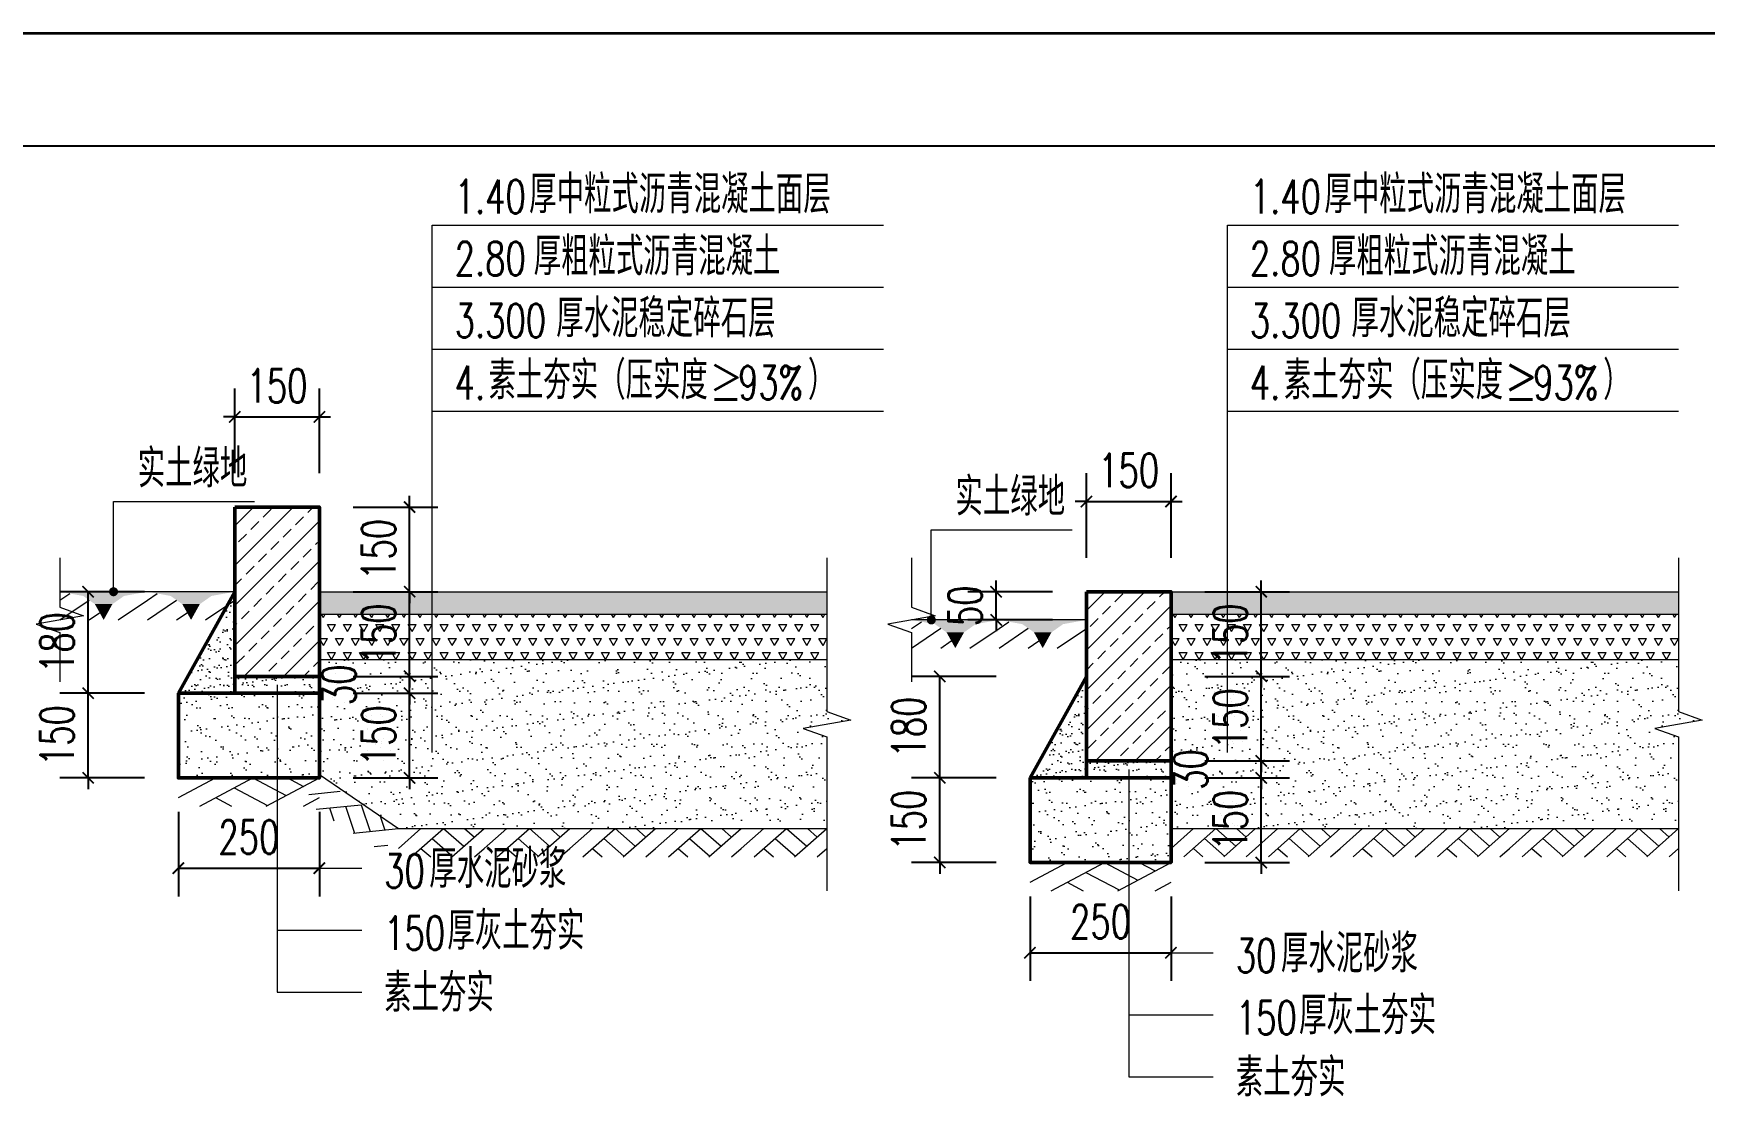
# Model space of a CAD drawing. Header units: millimetres. Extents: x 0 to 16820, y -11520 to 11880.
# Drawn here: x 6123 to 9086, y 9995 to 11880 of the extents above; entities that cross this region are included whole.
import ezdxf
from ezdxf.enums import TextEntityAlignment as Align

# ---------------------------------------------------------------- set-up
doc = ezdxf.new("R2010")
doc.units = ezdxf.units.MM
doc.header["$LTSCALE"] = 1000
for name, color, linetype, lineweight in [('A-ANNO-DIMS', 3, 'Continuous', 13), ('A-ANNO-IDEN-TEXT', 3, 'Continuous', 13), ('A-ANNO-SYMB', 4, 'Continuous', 13), ('A-COLU', 6, 'Continuous', 50), ('A-COLU-PATT', 8, 'Continuous', 13)]:
    doc.layers.add(name, color=color, linetype=linetype, lineweight=lineweight)
doc.layers.add('图框层', color=7, linetype='Continuous')
doc.styles.add('_TCH_DIM', font='SIMPLEX', dxfattribs={"bigfont": 'GBCBIG'})
doc.styles.add('_TCH_DIM_T3', font='SIMPLEX', dxfattribs={"width": 0.705882, "bigfont": 'GBCBIG'})
doc.styles.add('宋体', font='', dxfattribs={"width": 0.8})
doc.styles.get('宋体').set_extended_font_data('SimSun')
doc.dimstyles.new('_TCH_ARCH&&20', dxfattribs={"dimtxt": 59.5, "dimasz": 20, "dimexe": 50, "dimexo": 60, "dimgap": 25.25, "dimtad": 1, "dimdec": 0, "dimzin": 0, "dimdsep": 46, "dimtxsty": '_TCH_DIM_T3', "dimblk": 'ARCHTICK', "dimcen": 0.09, "dimclrt": 7, "dimazin": 2, "dimtfac": 1, "dimtdec": 0, "dimtix": 1, "dimtmove": 2, "dimatfit": 3, "dimfxl": 20, "dimtolj": 1, "dimtzin": 0, "dimarcsym": 0})

# ---------------------------------------------------------------- blocks, each defined once
blk = doc.blocks.new('_ArchTick')
at = {"color": 0, "linetype": 'ByBlock', "const_width": 0.15}
blk.add_lwpolyline([(-0.5, -0.5), (0.5, 0.5)], dxfattribs=at)
blk = doc.blocks.new('*D38')
at = {"layer": 'A-ANNO-DIMS', "color": 0, "lineweight": -2, "transparency": 16777216}
for p, q in [((7890, 10350.3), (7890, 10200.3)), ((8140, 10350.3), (8140, 10200.3)), ((7890, 10250.3), (8140, 10250.3))]:
    blk.add_line(p, q, dxfattribs=at)
at = {"layer": 'Defpoints', "color": 0, "transparency": 16777216}
for p in [(7890, 10410.3), (8140, 10410.3), (8140, 10250.3)]:
    blk.add_point(p, dxfattribs=at)
at = {"layer": 'A-ANNO-DIMS', "color": 0, "lineweight": -2, "transparency": 16777216, "xscale": 20, "yscale": 20, "zscale": 20, "rotation": 180}
blk.add_blockref('_ArchTick', (7890, 10250.3), dxfattribs=at)
at = {"layer": 'A-ANNO-DIMS', "color": 0, "lineweight": -2, "transparency": 16777216, "xscale": 20, "yscale": 20, "zscale": 20}
blk.add_blockref('_ArchTick', (8140, 10250.3), dxfattribs=at)
at = {"layer": 'A-ANNO-DIMS', "color": 7, "transparency": 16777216, "insert": (8015, 10305.3), "char_height": 59.5, "attachment_point": 5, "style": '_TCH_DIM_T3'}
blk.add_mtext('\\A1;250', dxfattribs=at)
blk = doc.blocks.new('*D39')
at = {"layer": 'A-ANNO-DIMS', "color": 0, "lineweight": -2, "transparency": 16777216}
for p, q in [((7730, 10560.3), (7730, 10580.3)), ((7830, 10560.3), (7680, 10560.3)), ((7730, 10410.3), (7730, 10560.3)), ((7830, 10410.3), (7680, 10410.3)), ((7730, 10410.3), (7730, 10390.3))]:
    blk.add_line(p, q, dxfattribs=at)
at = {"layer": 'Defpoints', "color": 0, "transparency": 16777216}
for p in [(7730, 10560.3), (7890, 10560.3), (7890, 10410.3)]:
    blk.add_point(p, dxfattribs=at)
at = {"layer": 'A-ANNO-DIMS', "color": 0, "lineweight": -2, "transparency": 16777216, "xscale": 20, "yscale": 20, "zscale": 20}
for p, rotation in [((7730, 10560.3), 270), ((7730, 10410.3), 90)]:
    blk.add_blockref('_ArchTick', p, dxfattribs=dict(at, rotation=rotation))
at = {"layer": 'A-ANNO-DIMS', "color": 7, "transparency": 16777216, "insert": (7675, 10485.3), "char_height": 59.5, "attachment_point": 5, "rotation": 90, "style": '_TCH_DIM_T3'}
blk.add_mtext('\\A1;150', dxfattribs=at)
blk = doc.blocks.new('*D40')
at = {"layer": 'A-ANNO-DIMS', "color": 0, "lineweight": -2, "transparency": 16777216}
for p, q in [((7830, 10740.3), (7680, 10740.3)), ((7730, 10560.3), (7730, 10740.3)), ((7830, 10560.3), (7680, 10560.3))]:
    blk.add_line(p, q, dxfattribs=at)
at = {"layer": 'Defpoints', "color": 0, "transparency": 16777216}
for p in [(7730, 10740.3), (7890, 10740.3), (7890, 10560.3)]:
    blk.add_point(p, dxfattribs=at)
at = {"layer": 'A-ANNO-DIMS', "color": 0, "lineweight": -2, "transparency": 16777216, "xscale": 20, "yscale": 20, "zscale": 20}
for p, rotation in [((7730, 10740.3), 90), ((7730, 10560.3), 270)]:
    blk.add_blockref('_ArchTick', p, dxfattribs=dict(at, rotation=rotation))
at = {"layer": 'A-ANNO-DIMS', "color": 7, "transparency": 16777216, "insert": (7675, 10650.3), "char_height": 59.5, "attachment_point": 5, "rotation": 90, "style": '_TCH_DIM_T3'}
blk.add_mtext('\\A1;180', dxfattribs=at)
blk = doc.blocks.new('*D41')
at = {"layer": 'A-ANNO-DIMS', "color": 0, "lineweight": -2, "transparency": 16777216}
for p, q in [((8300, 10890.3), (8300, 10910.3)), ((8200, 10890.3), (8350, 10890.3)), ((8300, 10740.3), (8300, 10890.3)), ((8200, 10740.3), (8350, 10740.3)), ((8300, 10740.3), (8300, 10720.3))]:
    blk.add_line(p, q, dxfattribs=at)
at = {"layer": 'Defpoints', "color": 0, "transparency": 16777216}
for p in [(8140, 10890.3), (8300, 10890.3), (8140, 10740.3)]:
    blk.add_point(p, dxfattribs=at)
at = {"layer": 'A-ANNO-DIMS', "color": 0, "lineweight": -2, "transparency": 16777216, "xscale": 20, "yscale": 20, "zscale": 20}
for p, rotation in [((8300, 10890.3), 270), ((8300, 10740.3), 90)]:
    blk.add_blockref('_ArchTick', p, dxfattribs=dict(at, rotation=rotation))
at = {"layer": 'A-ANNO-DIMS', "color": 7, "transparency": 16777216, "insert": (8245, 10815.3), "char_height": 59.5, "attachment_point": 5, "rotation": 90, "style": '_TCH_DIM_T3'}
blk.add_mtext('\\A1;150', dxfattribs=at)
blk = doc.blocks.new('*D42')
at = {"layer": 'A-ANNO-DIMS', "color": 0, "lineweight": -2, "transparency": 16777216}
for p, q in [((8300, 10740.3), (8300, 10760.3)), ((8200, 10740.3), (8350, 10740.3)), ((8300, 10590.3), (8300, 10740.3)), ((8200, 10590.3), (8350, 10590.3)), ((8300, 10590.3), (8300, 10570.3))]:
    blk.add_line(p, q, dxfattribs=at)
at = {"layer": 'Defpoints', "color": 0, "transparency": 16777216}
for p in [(8140, 10740.3), (8300, 10740.3), (8140, 10590.3)]:
    blk.add_point(p, dxfattribs=at)
at = {"layer": 'A-ANNO-DIMS', "color": 0, "lineweight": -2, "transparency": 16777216, "xscale": 20, "yscale": 20, "zscale": 20}
for p, rotation in [((8300, 10740.3), 270), ((8300, 10590.3), 90)]:
    blk.add_blockref('_ArchTick', p, dxfattribs=dict(at, rotation=rotation))
at = {"layer": 'A-ANNO-DIMS', "color": 7, "transparency": 16777216, "insert": (8245, 10665.3), "char_height": 59.5, "attachment_point": 5, "rotation": 90, "style": '_TCH_DIM_T3'}
blk.add_mtext('\\A1;150', dxfattribs=at)
blk = doc.blocks.new('*D43')
at = {"layer": 'A-ANNO-DIMS', "color": 0, "lineweight": -2, "transparency": 16777216}
for p, q in [((8300, 10590.3), (8300, 10610.3)), ((8200, 10590.3), (8350, 10590.3)), ((8300, 10560.3), (8300, 10590.3)), ((8200, 10560.3), (8350, 10560.3)), ((8300, 10560.3), (8300, 10540.3))]:
    blk.add_line(p, q, dxfattribs=at)
at = {"layer": 'Defpoints', "color": 0, "transparency": 16777216}
for p in [(8140, 10590.3), (8300, 10590.3), (8140, 10560.3)]:
    blk.add_point(p, dxfattribs=at)
at = {"layer": 'A-ANNO-DIMS', "color": 0, "lineweight": -2, "transparency": 16777216, "xscale": 20, "yscale": 20, "zscale": 20}
for p, rotation in [((8300, 10590.3), 270), ((8300, 10560.3), 90)]:
    blk.add_blockref('_ArchTick', p, dxfattribs=dict(at, rotation=rotation))
at = {"layer": 'A-ANNO-DIMS', "color": 7, "transparency": 16777216, "insert": (8175, 10575.3), "char_height": 59.5, "attachment_point": 5, "rotation": 90, "style": '_TCH_DIM_T3'}
blk.add_mtext('\\A1;30', dxfattribs=at)
blk = doc.blocks.new('*D44')
at = {"layer": 'A-ANNO-DIMS', "color": 0, "lineweight": -2, "transparency": 16777216}
for p, q in [((8300, 10560.3), (8300, 10580.3)), ((8200, 10560.3), (8350, 10560.3)), ((8300, 10410.3), (8300, 10560.3)), ((8200, 10410.3), (8350, 10410.3)), ((8300, 10410.3), (8300, 10390.3))]:
    blk.add_line(p, q, dxfattribs=at)
at = {"layer": 'Defpoints', "color": 0, "transparency": 16777216}
for p in [(8140, 10560.3), (8300, 10560.3), (8140, 10410.3)]:
    blk.add_point(p, dxfattribs=at)
at = {"layer": 'A-ANNO-DIMS', "color": 0, "lineweight": -2, "transparency": 16777216, "xscale": 20, "yscale": 20, "zscale": 20}
for p, rotation in [((8300, 10560.3), 270), ((8300, 10410.3), 90)]:
    blk.add_blockref('_ArchTick', p, dxfattribs=dict(at, rotation=rotation))
at = {"layer": 'A-ANNO-DIMS', "color": 7, "transparency": 16777216, "insert": (8245, 10485.3), "char_height": 59.5, "attachment_point": 5, "rotation": 90, "style": '_TCH_DIM_T3'}
blk.add_mtext('\\A1;150', dxfattribs=at)
blk = doc.blocks.new('*D45')
at = {"layer": 'A-ANNO-DIMS', "color": 0, "lineweight": -2, "transparency": 16777216}
for p, q in [((6380, 10500.3), (6380, 10350.3)), ((6630, 10500.3), (6630, 10350.3)), ((6380, 10400.3), (6630, 10400.3))]:
    blk.add_line(p, q, dxfattribs=at)
at = {"layer": 'Defpoints', "color": 0, "transparency": 16777216}
for p in [(6380, 10560.3), (6630, 10560.3), (6630, 10400.3)]:
    blk.add_point(p, dxfattribs=at)
at = {"layer": 'A-ANNO-DIMS', "color": 0, "lineweight": -2, "transparency": 16777216, "xscale": 20, "yscale": 20, "zscale": 20, "rotation": 180}
blk.add_blockref('_ArchTick', (6380, 10400.3), dxfattribs=at)
at = {"layer": 'A-ANNO-DIMS', "color": 0, "lineweight": -2, "transparency": 16777216, "xscale": 20, "yscale": 20, "zscale": 20}
blk.add_blockref('_ArchTick', (6630, 10400.3), dxfattribs=at)
at = {"layer": 'A-ANNO-DIMS', "color": 7, "transparency": 16777216, "insert": (6505, 10455.3), "char_height": 59.5, "attachment_point": 5, "style": '_TCH_DIM_T3'}
blk.add_mtext('\\A1;250', dxfattribs=at)
blk = doc.blocks.new('*D46')
at = {"layer": 'A-ANNO-DIMS', "color": 0, "lineweight": -2, "transparency": 16777216}
for p, q in [((6220, 10710.3), (6220, 10730.3)), ((6320, 10710.3), (6170, 10710.3)), ((6220, 10560.3), (6220, 10710.3)), ((6320, 10560.3), (6170, 10560.3)), ((6220, 10560.3), (6220, 10540.3))]:
    blk.add_line(p, q, dxfattribs=at)
at = {"layer": 'Defpoints', "color": 0, "transparency": 16777216}
for p in [(6220, 10710.3), (6380, 10710.3), (6380, 10560.3)]:
    blk.add_point(p, dxfattribs=at)
at = {"layer": 'A-ANNO-DIMS', "color": 0, "lineweight": -2, "transparency": 16777216, "xscale": 20, "yscale": 20, "zscale": 20}
for p, rotation in [((6220, 10710.3), 270), ((6220, 10560.3), 90)]:
    blk.add_blockref('_ArchTick', p, dxfattribs=dict(at, rotation=rotation))
at = {"layer": 'A-ANNO-DIMS', "color": 7, "transparency": 16777216, "insert": (6165, 10635.3), "char_height": 59.5, "attachment_point": 5, "rotation": 90, "style": '_TCH_DIM_T3'}
blk.add_mtext('\\A1;150', dxfattribs=at)
blk = doc.blocks.new('*D47')
at = {"layer": 'A-ANNO-DIMS', "color": 0, "lineweight": -2, "transparency": 16777216}
for p, q in [((6320, 10890.3), (6170, 10890.3)), ((6220, 10710.3), (6220, 10890.3)), ((6320, 10710.3), (6170, 10710.3))]:
    blk.add_line(p, q, dxfattribs=at)
at = {"layer": 'Defpoints', "color": 0, "transparency": 16777216}
for p in [(6220, 10890.3), (6380, 10890.3), (6380, 10710.3)]:
    blk.add_point(p, dxfattribs=at)
at = {"layer": 'A-ANNO-DIMS', "color": 0, "lineweight": -2, "transparency": 16777216, "xscale": 20, "yscale": 20, "zscale": 20}
for p, rotation in [((6220, 10890.3), 90), ((6220, 10710.3), 270)]:
    blk.add_blockref('_ArchTick', p, dxfattribs=dict(at, rotation=rotation))
at = {"layer": 'A-ANNO-DIMS', "color": 7, "transparency": 16777216, "insert": (6165, 10800.3), "char_height": 59.5, "attachment_point": 5, "rotation": 90, "style": '_TCH_DIM_T3'}
blk.add_mtext('\\A1;180', dxfattribs=at)
blk = doc.blocks.new('*D48')
at = {"layer": 'A-ANNO-DIMS', "color": 0, "lineweight": -2, "transparency": 16777216}
for p, q in [((6790, 11040.3), (6790, 11060.3)), ((6690, 11040.3), (6840, 11040.3)), ((6790, 10890.3), (6790, 11040.3)), ((6690, 10890.3), (6840, 10890.3)), ((6790, 10890.3), (6790, 10870.3))]:
    blk.add_line(p, q, dxfattribs=at)
at = {"layer": 'Defpoints', "color": 0, "transparency": 16777216}
for p in [(6630, 11040.3), (6790, 11040.3), (6630, 10890.3)]:
    blk.add_point(p, dxfattribs=at)
at = {"layer": 'A-ANNO-DIMS', "color": 0, "lineweight": -2, "transparency": 16777216, "xscale": 20, "yscale": 20, "zscale": 20}
for p, rotation in [((6790, 11040.3), 270), ((6790, 10890.3), 90)]:
    blk.add_blockref('_ArchTick', p, dxfattribs=dict(at, rotation=rotation))
at = {"layer": 'A-ANNO-DIMS', "color": 7, "transparency": 16777216, "insert": (6735, 10965.3), "char_height": 59.5, "attachment_point": 5, "rotation": 90, "style": '_TCH_DIM_T3'}
blk.add_mtext('\\A1;150', dxfattribs=at)
blk = doc.blocks.new('*D49')
at = {"layer": 'A-ANNO-DIMS', "color": 0, "lineweight": -2, "transparency": 16777216}
for p, q in [((6790, 10890.3), (6790, 10910.3)), ((6690, 10890.3), (6840, 10890.3)), ((6790, 10740.3), (6790, 10890.3)), ((6690, 10740.3), (6840, 10740.3)), ((6790, 10740.3), (6790, 10720.3))]:
    blk.add_line(p, q, dxfattribs=at)
at = {"layer": 'Defpoints', "color": 0, "transparency": 16777216}
for p in [(6630, 10890.3), (6790, 10890.3), (6630, 10740.3)]:
    blk.add_point(p, dxfattribs=at)
at = {"layer": 'A-ANNO-DIMS', "color": 0, "lineweight": -2, "transparency": 16777216, "xscale": 20, "yscale": 20, "zscale": 20}
for p, rotation in [((6790, 10890.3), 270), ((6790, 10740.3), 90)]:
    blk.add_blockref('_ArchTick', p, dxfattribs=dict(at, rotation=rotation))
at = {"layer": 'A-ANNO-DIMS', "color": 7, "transparency": 16777216, "insert": (6735, 10815.3), "char_height": 59.5, "attachment_point": 5, "rotation": 90, "style": '_TCH_DIM_T3'}
blk.add_mtext('\\A1;150', dxfattribs=at)
blk = doc.blocks.new('*D50')
at = {"layer": 'A-ANNO-DIMS', "color": 0, "lineweight": -2, "transparency": 16777216}
for p, q in [((6790, 10740.3), (6790, 10760.3)), ((6690, 10740.3), (6840, 10740.3)), ((6790, 10710.3), (6790, 10740.3)), ((6690, 10710.3), (6840, 10710.3)), ((6790, 10710.3), (6790, 10690.3))]:
    blk.add_line(p, q, dxfattribs=at)
at = {"layer": 'Defpoints', "color": 0, "transparency": 16777216}
for p in [(6630, 10740.3), (6790, 10740.3), (6630, 10710.3)]:
    blk.add_point(p, dxfattribs=at)
at = {"layer": 'A-ANNO-DIMS', "color": 0, "lineweight": -2, "transparency": 16777216, "xscale": 20, "yscale": 20, "zscale": 20}
for p, rotation in [((6790, 10740.3), 270), ((6790, 10710.3), 90)]:
    blk.add_blockref('_ArchTick', p, dxfattribs=dict(at, rotation=rotation))
at = {"layer": 'A-ANNO-DIMS', "color": 7, "transparency": 16777216, "insert": (6665, 10725.3), "char_height": 59.5, "attachment_point": 5, "rotation": 90, "style": '_TCH_DIM_T3'}
blk.add_mtext('\\A1;30', dxfattribs=at)
blk = doc.blocks.new('*D51')
at = {"layer": 'A-ANNO-DIMS', "color": 0, "lineweight": -2, "transparency": 16777216}
for p, q in [((6790, 10710.3), (6790, 10730.3)), ((6690, 10710.3), (6840, 10710.3)), ((6790, 10560.3), (6790, 10710.3)), ((6690, 10560.3), (6840, 10560.3)), ((6790, 10560.3), (6790, 10540.3))]:
    blk.add_line(p, q, dxfattribs=at)
at = {"layer": 'Defpoints', "color": 0, "transparency": 16777216}
for p in [(6630, 10710.3), (6790, 10710.3), (6630, 10560.3)]:
    blk.add_point(p, dxfattribs=at)
at = {"layer": 'A-ANNO-DIMS', "color": 0, "lineweight": -2, "transparency": 16777216, "xscale": 20, "yscale": 20, "zscale": 20}
for p, rotation in [((6790, 10710.3), 270), ((6790, 10560.3), 90)]:
    blk.add_blockref('_ArchTick', p, dxfattribs=dict(at, rotation=rotation))
at = {"layer": 'A-ANNO-DIMS', "color": 7, "transparency": 16777216, "insert": (6735, 10635.3), "char_height": 59.5, "attachment_point": 5, "rotation": 90, "style": '_TCH_DIM_T3'}
blk.add_mtext('\\A1;150', dxfattribs=at)
blk = doc.blocks.new('*D65')
at = {"layer": 'A-ANNO-DIMS', "color": 0, "lineweight": -2, "transparency": 16777216}
for p, q in [((7990, 10950.3), (7990, 11100.3)), ((8140, 10950.3), (8140, 11100.3)), ((7990, 11050.3), (7970, 11050.3)), ((7990, 11050.3), (8140, 11050.3)), ((8140, 11050.3), (8160, 11050.3))]:
    blk.add_line(p, q, dxfattribs=at)
at = {"layer": 'Defpoints', "color": 0, "transparency": 16777216}
for p in [(8140, 11050.3), (7990, 10890.3), (8140, 10890.3)]:
    blk.add_point(p, dxfattribs=at)
at = {"layer": 'A-ANNO-DIMS', "color": 0, "lineweight": -2, "transparency": 16777216, "xscale": 20, "yscale": 20, "zscale": 20}
blk.add_blockref('_ArchTick', (7990, 11050.3), dxfattribs=at)
at = {"layer": 'A-ANNO-DIMS', "color": 0, "lineweight": -2, "transparency": 16777216, "xscale": 20, "yscale": 20, "zscale": 20, "rotation": 180}
blk.add_blockref('_ArchTick', (8140, 11050.3), dxfattribs=at)
at = {"layer": 'A-ANNO-DIMS', "color": 7, "transparency": 16777216, "insert": (8065, 11105.3), "char_height": 59.5, "attachment_point": 5, "style": '_TCH_DIM_T3'}
blk.add_mtext('\\A1;150', dxfattribs=at)
blk = doc.blocks.new('*D66')
at = {"layer": 'A-ANNO-DIMS', "color": 0, "lineweight": -2, "transparency": 16777216}
for p, q in [((6480, 11100.3), (6480, 11250.3)), ((6630, 11100.3), (6630, 11250.3)), ((6480, 11200.3), (6460, 11200.3)), ((6480, 11200.3), (6630, 11200.3)), ((6630, 11200.3), (6650, 11200.3))]:
    blk.add_line(p, q, dxfattribs=at)
at = {"layer": 'Defpoints', "color": 0, "transparency": 16777216}
for p in [(6630, 11200.3), (6480, 11040.3), (6630, 11040.3)]:
    blk.add_point(p, dxfattribs=at)
at = {"layer": 'A-ANNO-DIMS', "color": 0, "lineweight": -2, "transparency": 16777216, "xscale": 20, "yscale": 20, "zscale": 20}
blk.add_blockref('_ArchTick', (6480, 11200.3), dxfattribs=at)
at = {"layer": 'A-ANNO-DIMS', "color": 0, "lineweight": -2, "transparency": 16777216, "xscale": 20, "yscale": 20, "zscale": 20, "rotation": 180}
blk.add_blockref('_ArchTick', (6630, 11200.3), dxfattribs=at)
at = {"layer": 'A-ANNO-DIMS', "color": 7, "transparency": 16777216, "insert": (6555, 11255.3), "char_height": 59.5, "attachment_point": 5, "style": '_TCH_DIM_T3'}
blk.add_mtext('\\A1;150', dxfattribs=at)
blk = doc.blocks.new('JYHT-FRAME_NORMAL-7c40bc6b8ebf42d483e23fe8ae0242e0')
at = {"layer": '图框层', "color": 4, "lineweight": 35}
blk.add_line((841, 594), (0, 594), dxfattribs=at)
at = {"layer": '图框层', "color": 0, "linetype": 'Continuous'}
blk.add_line((831, 584), (25, 584), dxfattribs=at)
at = {"style": '宋体'}
blk.add_attdef('公章', text='', height=2.5, dxfattribs=at).set_placement((795.74, 211.72), align=Align.MIDDLE_CENTER)
at = {"layer": '图框层', "style": '宋体', "width": 0.8}
for tag, height, p in [('合作设计单位', 3, (796, 528)), ('节能章', 2.5, (795.74, 103.14))]:
    blk.add_attdef(tag, text='', height=height, dxfattribs=at).set_placement(p, align=Align.MIDDLE_CENTER)
at = {"layer": '图框层', "style": '宋体'}
for tag, p in [('接口确认章', (794.47, 491.41)), ('竣工图章', (794.47, 491.41)), ('造价咨询章', (795.43, 445.09)), ('出图章', (795.43, 445.09)), ('提交图纸章', (788.66, 395.82)), ('报审章', (788.66, 394.32)), ('规划报审章', (788.66, 338.77)), ('制图人', (793.5, 230.46)), ('设计人', (793.5, 223.48)), ('专业负责人', (793.5, 216.44)), ('设计主持人', (793.5, 209.46)), ('项目经理', (793.5, 202.45)), ('校对', (793.5, 195.46)), ('审核', (793.5, 188.46)), ('审定', (793.5, 181.44)), ('工程名称', (804.5, 72.96)), ('子项名称', (804.5, 58.96)), ('设计号', (787, 48.48)), ('专业', (822, 48.44)), ('图名', (804.5, 37.94)), ('图号', (804.5, 23.99)), ('阶段', (787, 13.46)), ('日期', (822, 13.45))]:
    blk.add_attdef(tag, text='', height=2.5, dxfattribs=at).set_placement(p, align=Align.MIDDLE_CENTER)
for tag, p in [('版号1', (769.51, 97.5)), ('版号1日期', (787.01, 97.5)), ('版号1内容', (804.46, 97.5)), ('版号1修改人', (822.01, 97.5)), ('版号2', (769.51, 90.5)), ('版号2日期', (787.01, 90.5)), ('版号2内容', (804.46, 90.5)), ('版号2修改人', (822.01, 90.5)), ('版号3', (769.51, 83.5)), ('版号3日期', (787.01, 83.5)), ('版号3内容', (804.46, 83.5)), ('版号3修改人', (822.01, 83.5))]:
    blk.add_attdef(tag, text='', height=2.5, dxfattribs=at).set_placement(p, align=Align.MIDDLE)
blk = doc.blocks.new('*D528')
at = {"layer": 'A-ANNO-DIMS', "color": 0, "lineweight": -2, "transparency": 16777216}
for p, q in [((7830, 10890.3), (7830, 10910.3)), ((7930, 10890.3), (7780, 10890.3)), ((7830, 10840.3), (7830, 10890.3)), ((7930, 10840.3), (7780, 10840.3)), ((7830, 10840.3), (7830, 10820.3))]:
    blk.add_line(p, q, dxfattribs=at)
at = {"layer": 'Defpoints', "color": 0, "transparency": 16777216}
for p in [(7830, 10890.3), (7990, 10890.3), (7990, 10840.3)]:
    blk.add_point(p, dxfattribs=at)
at = {"layer": 'A-ANNO-DIMS', "color": 0, "lineweight": -2, "transparency": 16777216, "xscale": 20, "yscale": 20, "zscale": 20}
for p, rotation in [((7830, 10890.3), 270), ((7830, 10840.3), 90)]:
    blk.add_blockref('_ArchTick', p, dxfattribs=dict(at, rotation=rotation))
at = {"layer": 'A-ANNO-DIMS', "color": 7, "transparency": 16777216, "insert": (7775, 10865.3), "char_height": 59.5, "attachment_point": 5, "rotation": 90, "style": '_TCH_DIM_T3'}
blk.add_mtext('\\A1;50', dxfattribs=at)
blk = doc.blocks.new('$LinePat$素土夯实')
at = {"color": 0}
for p, q in [((0, -210), (210, 0)), ((120, -300), (420, 0)), ((420, 0), (607.5, -187.5)), ((495, -300), (795, 0)), ((615, 0), (705, -90)), ((315, -105), (502.5, -292.5)), ((210, -210), (300, -300)), ((705, -300), (795, -210))]:
    blk.add_line(p, q, dxfattribs=at)
blk = doc.blocks.new('$LinePat$自然土壤')
at = {"color": 0}
for p, q in [((0, -90), (71, -19)), ((0, -300), (211, -89)), ((420, -300), (630, -90)), ((210, -300), (286, -224))]:
    blk.add_line(p, q, dxfattribs=at)
for points in [[(0, 0), (630, 0), (168, -45), (462, -45)], [(168, -45), (462, -45), (252, -132), (378, -132)], [(252, -132), (378, -132), (315, -300)]]:
    blk.add_solid(points, dxfattribs=at)

msp = doc.modelspace()

# ---------------------------------------------------------------- hatches: boundary and pattern name
at = {"layer": 'A-COLU-PATT'}
h = msp.add_hatch(dxfattribs=at)
h.set_pattern_fill('天然石材', color=256, scale=10)
h.set_pattern_definition([(45, (-85646.644, -3691.19), (-35.355353, 35.355353), []), (45, (-85629.257, -3709.144), (-35.355353, 35.355353), [19.73685, -11.2782])])
h.paths.add_polyline_path([(6480.03683, 11040.29745), (6630.03683, 11040.29745), (6630.03683, 10740.29745), (6480.03683, 10740.29745)])
h = msp.add_hatch(dxfattribs=at)
h.set_pattern_fill('碎沙', color=256, scale=10)
h.set_pattern_definition([(37.5, (-85696.644, -3809.144), (-0.8000156, 24.470662), [0, -19.304, 0, -21.59, 0, -20.6375]), (7.5, (-85696.644, -3809.144), (22.476164, 35.841255), [0, -10.414, 0, -17.399, 0, -6.6675]), (327.5, (-85712.265, -3809.144), (39.5496185, 0.071859), [0, -6.35, 0, -22.86, 0, -29.845]), (317.5, (-85712.265, -3809.144), (38.177823, 11.146466), [0, -3.175, 0, -14.986, 0, -17.145])])
h.paths.add_polyline_path([(6480.03683, 10740.29745), (6480.03683, 10710.29745), (6630.03683, 10710.29745), (6630.03683, 10740.29745)])
h.paths.add_polyline_path([(6380.03683, 10710.29745), (6480.03683, 10710.29745), (6480.03683, 10890.29745)])
h = msp.add_hatch(dxfattribs=at)
h.set_pattern_fill('TRIANG', color=256, scale=5)
h.set_pattern_definition([(60, (7080.037, 10850.297), (-7.14375, 12.37334), [7.14375, -7.14375]), (120, (7080.037, 10850.297), (-14.2875, 1e-06), [7.14375, -7.14375]), (0, (7076.465, 10856.484), (7.14375, 12.37334), [7.14375, -7.14375])])
h.paths.add_polyline_path([(7530.03683, 10850.29745), (7530.03683, 10890.29745), (6630.03683, 10890.29745), (6630.03683, 10850.29745)])
h = msp.add_hatch(dxfattribs=at)
h.set_pattern_fill('天然石材', color=256, scale=10)
h.set_pattern_definition([(45, (-84136.644, -3841.19), (-35.355353, 35.355353), []), (45, (-84119.257, -3859.144), (-35.355353, 35.355353), [19.73685, -11.2782])])
h.paths.add_polyline_path([(7990.03683, 10890.29745), (8140.03683, 10890.29745), (8140.03683, 10590.29745), (7990.03683, 10590.29745)])
h = msp.add_hatch(dxfattribs=at)
h.set_pattern_fill('TRIANG', color=256, scale=5)
h.set_pattern_definition([(60, (8590.037, 10850.297), (-7.14375, 12.37334), [7.14375, -7.14375]), (120, (8590.037, 10850.297), (-14.2875, 1e-06), [7.14375, -7.14375]), (0, (8586.465, 10856.484), (7.14375, 12.37334), [7.14375, -7.14375])])
h.paths.add_polyline_path([(9040.03683, 10850.29745), (9040.03683, 10890.29745), (8140.03683, 10890.29745), (8140.03683, 10850.29745)])
h = msp.add_hatch(dxfattribs=at)
h.set_pattern_fill('TRIANG', color=256, scale=10)
h.set_pattern_definition([(60, (7080.037, 10770.297), (-14.2875, 24.7467), [14.2875, -14.2875]), (120, (7080.037, 10770.297), (-28.575, 3e-06), [14.2875, -14.2875]), (0, (7072.893, 10782.67), (14.2875, 24.7467), [14.2875, -14.2875])])
h.paths.add_polyline_path([(7530.03683, 10770.29745), (7530.03683, 10850.29745), (6630.03683, 10850.29745), (6630.03683, 10770.29745)])
h = msp.add_hatch(dxfattribs=at)
h.set_pattern_fill('TRIANG', color=256, scale=10)
h.set_pattern_definition([(60, (8590.037, 10770.297), (-14.2875, 24.7467), [14.2875, -14.2875]), (120, (8590.037, 10770.297), (-28.575, 3e-06), [14.2875, -14.2875]), (0, (8582.893, 10782.67), (14.2875, 24.7467), [14.2875, -14.2875])])
h.paths.add_polyline_path([(9040.03683, 10770.29745), (9040.03683, 10850.29745), (8140.03683, 10850.29745), (8140.03683, 10770.29745)])
h = msp.add_hatch(dxfattribs=at)
h.set_pattern_fill('砂灰土', color=256, scale=10)
h.set_pattern_definition([(37.5, (7080.037, 10770.297), (-1.2599, 38.5365), [0, -30.4, 0, -34, 0, -32.5]), (7.5, (7080.037, 10770.3), (35.3955, 56.443), [0, -16.4, 0, -27.4, 0, -10.5]), (327.5, (7055.437, 10770.297), (62.2828, 0.1132), [0, -10, 0, -36, 0, -47]), (317.5, (7055.437, 10770.3), (60.1225, 17.5535), [0, -5, 0, -23.6, 0, -27])])
h.paths.add_polyline_path([(7530.03683, 10470.29745), (7530.03683, 10632.79745), (7488.03683, 10647.69923), (7572.03683, 10662.5107), (7530.03683, 10677.79745), (7530.03683, 10770.29745), (6630.03683, 10770.29745), (6630.03683, 10566.39567), (6770.03683, 10470.29745)])
h = msp.add_hatch(dxfattribs=at)
h.set_pattern_fill('砂灰土', color=256, scale=10)
h.set_pattern_definition([(37.5, (8590.037, 10770.297), (-1.2599, 38.5365), [0, -30.4, 0, -34, 0, -32.5]), (7.5, (8590.037, 10770.3), (35.3955, 56.443), [0, -16.4, 0, -27.4, 0, -10.5]), (327.5, (8565.437, 10770.297), (62.2828, 0.1132), [0, -10, 0, -36, 0, -47]), (317.5, (8565.437, 10770.3), (60.1225, 17.5535), [0, -5, 0, -23.6, 0, -27])])
h.paths.add_polyline_path([(9040.03683, 10470.29745), (9040.03683, 10632.79745), (8998.03683, 10647.69923), (9082.03683, 10662.5107), (9040.03683, 10677.79745), (9040.03683, 10770.29745), (8140.03683, 10770.29745), (8140.03683, 10470.29745)])
h = msp.add_hatch(dxfattribs=at)
h.set_pattern_fill('碎沙', color=256, scale=10)
h.set_pattern_definition([(37.5, (-84186.644, -3959.144), (-0.8000156, 24.470662), [0, -19.304, 0, -21.59, 0, -20.6375]), (7.5, (-84186.644, -3959.144), (22.476164, 35.841255), [0, -10.414, 0, -17.399, 0, -6.6675]), (327.5, (-84202.265, -3959.144), (39.5496185, 0.071859), [0, -6.35, 0, -22.86, 0, -29.845]), (317.5, (-84202.265, -3959.144), (38.177823, 11.146466), [0, -3.175, 0, -14.986, 0, -17.145])])
h.paths.add_polyline_path([(7990.03683, 10590.29745), (7990.03683, 10560.29745), (8140.03683, 10560.29745), (8140.03683, 10590.29745)])
h.paths.add_polyline_path([(7890.03683, 10560.29745), (7990.03683, 10560.29745), (7990.03683, 10740.29745)])
h = msp.add_hatch(dxfattribs=at)
h.set_pattern_fill('砂灰土', color=256, scale=10)
h.set_pattern_definition([(37.5, (-85676.644, -3809.144), (-1.259867, 38.536475), [0, -30.4, 0, -34, 0, -32.5]), (7.5, (-85676.644, -3809.144), (35.395534, 56.44292), [0, -16.4, 0, -27.4, 0, -10.5]), (327.5, (-85701.244, -3809.144), (62.282837, 0.113181), [0, -10, 0, -36, 0, -47]), (317.5, (-85701.244, -3809.144), (60.122532, 17.55351), [0, -5, 0, -23.6, 0, -27])])
h.paths.add_polyline_path([(6380.03683, 10710.29745), (6630.03683, 10710.29745), (6630.03683, 10560.29745), (6380.03683, 10560.29745)])
h = msp.add_hatch(dxfattribs=at)
h.set_pattern_fill('砂灰土', color=256, scale=10)
h.set_pattern_definition([(37.5, (-84226.644, -3959.144), (-1.259867, 38.536475), [0, -30.4, 0, -34, 0, -32.5]), (7.5, (-84226.644, -3959.144), (35.395534, 56.44292), [0, -16.4, 0, -27.4, 0, -10.5]), (327.5, (-84251.244, -3959.144), (62.282837, 0.113181), [0, -10, 0, -36, 0, -47]), (317.5, (-84251.244, -3959.144), (60.122532, 17.55351), [0, -5, 0, -23.6, 0, -27])])
h.paths.add_polyline_path([(7890.03683, 10560.29745), (8140.03683, 10560.29745), (8140.03683, 10410.29745), (7890.03683, 10410.29745)])

# ---------------------------------------------------------------- linework, layer by layer
at = {"layer": 'A-ANNO-IDEN-TEXT'}
for p, q in [((6265.03683, 10890.29745), (6265.03683, 11050.29745)), ((6265.03683, 11050.29745), (6515.03683, 11050.29745)), ((7715.03683, 10840.29745), (7715.03683, 11000.29745)), ((7715.03683, 11000.29745), (7965.03683, 11000.29745))]:
    msp.add_line(p, q, dxfattribs=at)
at = {"layer": 'A-ANNO-IDEN-TEXT', "const_width": 8}
for points in [[(6265.03683, 10886.29745, 1), (6265.03683, 10894.29745, 1)], [(7715.03683, 10836.29745, 1), (7715.03683, 10844.29745, 1)]]:
    msp.add_lwpolyline(points, format="xyb", close=True, dxfattribs=at)
at = {"layer": 'A-ANNO-SYMB'}
for p, q in [((6830.03683, 11210.29745), (6830.03683, 11539.99745)), ((6830.03683, 11539.99745), (7630.03683, 11539.99745)), ((8240.03683, 11210.29745), (8240.03683, 11539.99745)), ((8240.03683, 11539.99745), (9040.03683, 11539.99745)), ((6830.03683, 11430.09745), (7630.03683, 11430.09745)), ((8240.03683, 11430.09745), (9040.03683, 11430.09745)), ((6830.03683, 11320.19745), (7630.03683, 11320.19745)), ((8240.03683, 11320.19745), (9040.03683, 11320.19745)), ((6830.03683, 10605.29745), (6830.03683, 11210.29745)), ((6830.03683, 11210.29745), (7630.03683, 11210.29745)), ((8240.03683, 10605.29745), (8240.03683, 11210.29745)), ((8240.03683, 11210.29745), (9040.03683, 11210.29745)), ((6555.03683, 10725.29745), (6555.03683, 10400.29745)), ((8065.03683, 10575.29745), (8065.03683, 10250.29745)), ((6555.03683, 10400.29745), (6705.03683, 10400.29745)), ((6555.03683, 10400.29745), (6555.03683, 10180.49745)), ((6555.03683, 10290.39745), (6705.03683, 10290.39745)), ((8065.03683, 10250.29745), (8215.03683, 10250.29745)), ((8065.03683, 10250.29745), (8065.03683, 10030.49745)), ((6555.03683, 10180.49745), (6705.03683, 10180.49745)), ((8065.03683, 10140.39745), (8215.03683, 10140.39745)), ((8065.03683, 10030.49745), (8215.03683, 10030.49745))]:
    msp.add_line(p, q, dxfattribs=at)
for points in [[(6170.03683, 10950.29745), (6170.03683, 10862.79745), (6212.03683, 10847.5107), (6128.03683, 10832.69923), (6170.03683, 10817.79745), (6170.03683, 10730.29745)], [(7530.03683, 10950.29745), (7530.03683, 10677.79745), (7572.03683, 10662.5107), (7488.03683, 10647.69923), (7530.03683, 10632.79745), (7530.03683, 10360.29745)], [(7680.03683, 10950.29745), (7680.03683, 10862.79745), (7722.03683, 10847.5107), (7638.03683, 10832.69923), (7680.03683, 10817.79745), (7680.03683, 10730.29745)], [(9040.03683, 10950.29745), (9040.03683, 10677.79745), (9082.03683, 10662.5107), (8998.03683, 10647.69923), (9040.03683, 10632.79745), (9040.03683, 10360.29745)]]:
    msp.add_lwpolyline(points, dxfattribs=at)
at = {"layer": 'A-COLU'}
for points in [[(6480.03683, 11040.29745), (6630.03683, 11040.29745), (6630.03683, 10740.29745), (6480.03683, 10740.29745)], [(6380.03683, 10710.29745), (6480.03683, 10710.29745), (6480.03683, 10890.29745)], [(7990.03683, 10890.29745), (8140.03683, 10890.29745), (8140.03683, 10590.29745), (7990.03683, 10590.29745)], [(6480.03683, 10740.29745), (6480.03683, 10710.29745), (6630.03683, 10710.29745), (6630.03683, 10740.29745)], [(7890.03683, 10560.29745), (7990.03683, 10560.29745), (7990.03683, 10740.29745)], [(6380.03683, 10710.29745), (6630.03683, 10710.29745), (6630.03683, 10560.29745), (6380.03683, 10560.29745)], [(7990.03683, 10590.29745), (7990.03683, 10560.29745), (8140.03683, 10560.29745), (8140.03683, 10590.29745)], [(7890.03683, 10560.29745), (8140.03683, 10560.29745), (8140.03683, 10410.29745), (7890.03683, 10410.29745)]]:
    msp.add_lwpolyline(points, close=True, dxfattribs=at)
at = {"layer": 'A-COLU-PATT'}
for points in [[(6480.03683, 10890.29745), (6170.03683, 10890.29745)], [(6630.03683, 10890.29745), (7530.03683, 10890.29745)], [(8140.03683, 10890.29745), (9040.03683, 10890.29745)], [(6630.03683, 10850.29745), (7530.03683, 10850.29745)], [(8140.03683, 10850.29745), (9040.03683, 10850.29745)], [(7990.03683, 10840.29745), (7680.03683, 10840.29745)], [(6630.03683, 10770.29745), (7530.03683, 10770.29745)], [(8140.03683, 10770.29745), (9040.03683, 10770.29745)], [(6630.03683, 10566.39567), (6770.03683, 10470.29745), (7530.03683, 10470.29745)], [(8140.03683, 10470.29745), (9040.03683, 10470.29745)]]:
    msp.add_lwpolyline(points, dxfattribs=at)

# ---------------------------------------------------------------- block references
at = {"xscale": 20, "yscale": 20, "zscale": 20}
msp.add_blockref('JYHT-FRAME_NORMAL-7c40bc6b8ebf42d483e23fe8ae0242e0', (0.03683, -0.00255), dxfattribs=at)
at = {"layer": 'A-COLU-PATT', "yscale": 0.1666666666666667, "zscale": 0.1666666666666667}
for name, p, xscale in [('$LinePat$自然土壤', (6170.03683, 10890.29745), 0.2460317460319165), ('$LinePat$自然土壤', (6325.03683, 10890.29745), 0.2460317460319165), ('$LinePat$自然土壤', (7680.03683, 10840.29745), 0.2460317460319165), ('$LinePat$自然土壤', (7835.03683, 10840.29745), 0.2460317460319165), ('$LinePat$素土夯实', (6380.03683, 10560.29745), 0.3144654088047048), ('$LinePat$素土夯实', (6770.03683, 10470.29745), 0.1911949685532605), ('$LinePat$素土夯实', (6922.03683, 10470.29745), 0.1911949685532605), ('$LinePat$素土夯实', (7074.03683, 10470.29745), 0.1911949685532605), ('$LinePat$素土夯实', (7226.03683, 10470.29745), 0.1911949685532605), ('$LinePat$素土夯实', (7378.03683, 10470.29745), 0.1911949685532605), ('$LinePat$素土夯实', (8140.03683, 10470.29745), 0.1886792452828229), ('$LinePat$素土夯实', (8290.03683, 10470.29745), 0.1886792452828229), ('$LinePat$素土夯实', (8440.03683, 10470.29745), 0.1886792452828229), ('$LinePat$素土夯实', (8590.03683, 10470.29745), 0.1886792452828229), ('$LinePat$素土夯实', (8740.03683, 10470.29745), 0.1886792452828229), ('$LinePat$素土夯实', (8890.03683, 10470.29745), 0.1886792452828229), ('$LinePat$素土夯实', (7890.03683, 10410.29745), 0.3144654088047048)]:
    msp.add_blockref(name, p, dxfattribs=dict(at, xscale=xscale))
at = {"layer": 'A-COLU-PATT', "xscale": 0.2093498990827163, "yscale": 0.1666666666666667, "zscale": 0.1666666666666667, "rotation": 327.2647737278924}
msp.add_blockref('$LinePat$素土夯实', (6630.03683, 10560.29745), dxfattribs=at)

# ---------------------------------------------------------------- texts
at = {"layer": 'A-ANNO-IDEN-TEXT', "color": 7, "style": '_TCH_DIM'}
for p in [(6307.86661, 11075.02085), (7757.86661, 11025.02085)]:
    msp.add_text('实土绿地', height=67.51773, dxfattribs=at).set_placement(p)
at = {"layer": 'A-ANNO-SYMB', "color": 7, "style": '_TCH_DIM', "width": 0.705882}
for s, p in [('1.40', (6869.93683, 11560.99745)), ('1.40', (8279.93683, 11560.99745)), ('2.80', (6869.93683, 11451.09745)), ('2.80', (8279.93683, 11451.09745)), ('3.300', (6869.93683, 11341.19745)), ('3.300', (8279.93683, 11341.19745)), ('4.', (6869.93683, 11231.29745)), ('93%', (7372.27725, 11231.29745)), ('4.', (8279.93683, 11231.29745)), ('93%', (8782.27725, 11231.29745)), ('30', (6744.93683, 10365.29745)), ('150', (6744.93683, 10255.39745)), ('30', (8254.93683, 10215.29745)), ('150', (8254.93683, 10105.39745))]:
    msp.add_text(s, height=59.5, dxfattribs=at).set_placement(p)
at = {"layer": 'A-ANNO-SYMB', "color": 7, "style": '_TCH_DIM'}
for s, height, p in [('厚中粒式沥青混凝土面层', 67.5177305, (7001.93683, 11560.99745)), ('厚中粒式沥青混凝土面层', 67.5177305, (8411.93683, 11560.99745)), ('厚粗粒式沥青混凝土', 67.51773, (7009.93683, 11451.09745)), ('厚粗粒式沥青混凝土', 67.51773, (8419.93683, 11451.09745)), ('厚水泥稳定碎石层', 67.51773, (7049.93683, 11341.19745)), ('厚水泥稳定碎石层', 67.51773, (8459.93683, 11341.19745)), ('素土夯实（压实度≥', 67.51773, (6929.93683, 11231.29745)), ('）', 67.51773, (7496.27725, 11231.29745)), ('素土夯实（压实度≥', 67.51773, (8339.93683, 11231.29745)), ('）', 67.51773, (8906.27725, 11231.29745)), ('厚水泥砂浆', 67.51773, (6824.93683, 10365.29745)), ('厚灰土夯实', 67.51773, (6856.93683, 10255.39745)), ('厚水泥砂浆', 67.51773, (8334.93683, 10215.29745)), ('素土夯实', 67.51773, (6744.93683, 10145.49745)), ('厚灰土夯实', 67.51773, (8366.93683, 10105.39745)), ('素土夯实', 67.51773, (8254.93683, 9995.49745))]:
    msp.add_text(s, height=height, dxfattribs=at).set_placement(p)

# ---------------------------------------------------------------- dimensions: what is measured, and where the dimension line sits
at = {"layer": 'A-ANNO-DIMS'}
for p1, p2, distance, picture, middle in [((6480.03683, 11040.29745), (6630.03683, 11040.29745), 160, '*D66', (6555.03683, 11255.29745)), ((7990.03683, 10890.29745), (8140.03683, 10890.29745), 160, '*D65', (8065.03683, 11105.29745)), ((6630.03683, 10890.29745), (6630.03683, 11040.29745), -160, '*D48', (6735.03683, 10965.29745)), ((6630.03683, 10740.29745), (6630.03683, 10890.29745), -160, '*D49', (6735.03683, 10815.29745)), ((7990.03683, 10840.29745), (7990.03683, 10890.29745), 160, '*D528', (7775.03683, 10865.29745)), ((8140.03683, 10740.29745), (8140.03683, 10890.29745), -160, '*D41', (8245.03683, 10815.29745)), ((6380.03683, 10710.29745), (6380.03683, 10890.29745), 160, '*D47', (6165.03683, 10800.29745)), ((8140.03683, 10590.29745), (8140.03683, 10740.29745), -160, '*D42', (8245.03683, 10665.29745)), ((6380.03683, 10560.29745), (6380.03683, 10710.29745), 160, '*D46', (6165.03683, 10635.29745)), ((6630.03683, 10560.29745), (6630.03683, 10710.29745), -160, '*D51', (6735.03683, 10635.29745)), ((7890.03683, 10560.29745), (7890.03683, 10740.29745), 160, '*D40', (7675.03683, 10650.29745)), ((7890.03683, 10410.29745), (7890.03683, 10560.29745), 160, '*D39', (7675.03683, 10485.29745)), ((8140.03683, 10410.29745), (8140.03683, 10560.29745), -160, '*D44', (8245.03683, 10485.29745)), ((6380.03683, 10560.29745), (6630.03683, 10560.29745), -160, '*D45', (6505.03683, 10455.29745)), ((7890.03683, 10410.29745), (8140.03683, 10410.29745), -160, '*D38', (8015.03683, 10305.29745))]:
    dim = msp.add_aligned_dim(p1=p1, p2=p2, distance=distance, dimstyle='_TCH_ARCH&&20', dxfattribs=at)
    dim.commit()
    dim.dimension.update_dxf_attribs({"geometry": picture, "text_midpoint": middle})
for base, p1, p2, picture, middle in [((6790.03683, 10740.29745), (6630.03683, 10710.29745), (6630.03683, 10740.29745), '*D50', (6665.03683, 10725.29745)), ((8300.03683, 10590.29745), (8140.03683, 10560.29745), (8140.03683, 10590.29745), '*D43', (8175.03683, 10575.29745))]:
    dim = msp.add_linear_dim(base=base, p1=p1, p2=p2, angle=90, dimstyle='_TCH_ARCH&&20', dxfattribs=at)
    dim.commit()
    dim.dimension.update_dxf_attribs({"geometry": picture, "text_midpoint": middle, "dimtype": 129})

doc.saveas('drawing.dxf')
